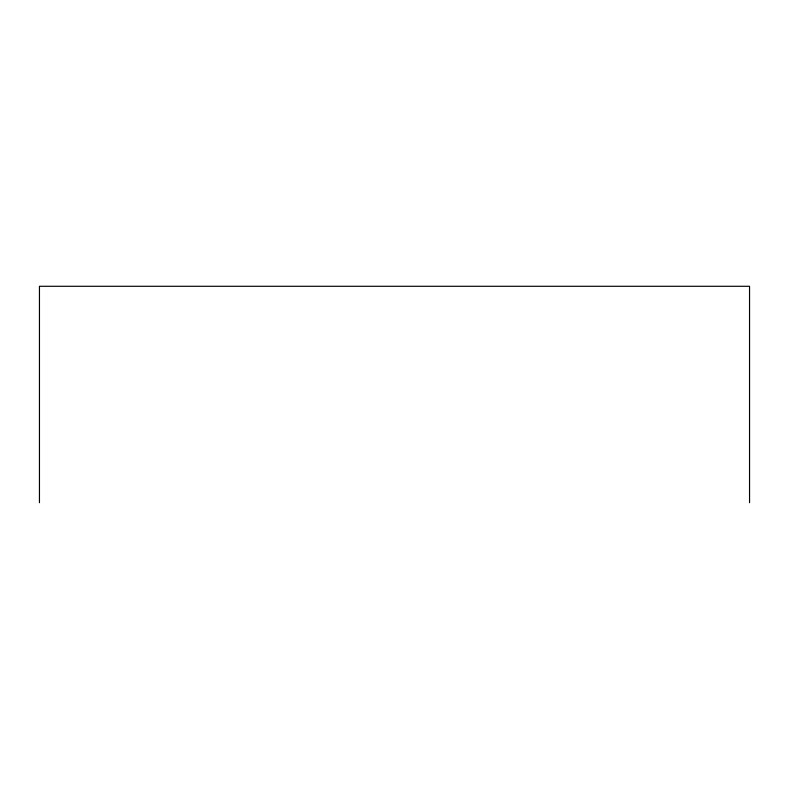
<?xml version="1.0" encoding="UTF-8"?>
<svg xmlns="http://www.w3.org/2000/svg" width="789" height="789" viewBox="0 0 789 789"><rect width="100%" height="100%" fill="white"/><g stroke="black" fill="none" stroke-linecap="round" stroke-linejoin="round"><path stroke-width="1.18" d="M749.55 502.711L749.55 286.289L39.45 286.289L39.45 502.711"/></g></svg>
